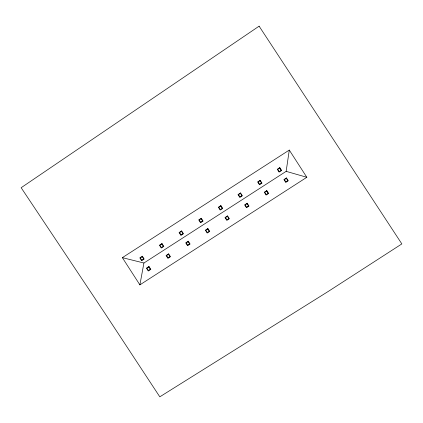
<?xml version="1.0" encoding="UTF-8"?>
<svg xmlns="http://www.w3.org/2000/svg" width="423" height="423" viewBox="0 0 423 423"><rect width="100%" height="100%" fill="white"/><g stroke="black" fill="none" stroke-linecap="round" stroke-linejoin="round"><path stroke-width="0.63" d="M139.886 284.864L143.92 263.011L286.149 171.352L289.29 150.075L122.353 257.655L139.886 284.864L306.823 177.285L289.29 150.075M122.353 257.655L143.92 263.011M286.149 171.352L306.823 177.285M259.109 26.168L21.15 187.712L104.809 313.147L159.804 396.832L328.132 291.51L401.85 243.912L259.109 26.168M142.355 256.211L139.802 257.856L141.631 260.7L144.185 259.056L142.355 256.211M161.993 243.558L159.439 245.203L161.269 248.042L163.823 246.398L161.993 243.558M181.631 230.9L179.077 232.544L180.912 235.389L183.46 233.745L181.631 230.9M201.269 218.247L198.715 219.891L200.55 222.731L203.098 221.086L201.269 218.247M220.906 205.589L218.353 207.233L220.187 210.078L222.736 208.433L220.906 205.589M240.544 192.936L237.99 194.58L239.825 197.419L242.374 195.775L240.544 192.936M260.182 180.277L257.628 181.922L259.463 184.766L262.011 183.122L260.182 180.277M279.82 167.619L277.266 169.269L279.101 172.108L281.649 170.464L279.82 167.619M142.244 256.698L140.299 257.951L141.758 260.214L143.698 258.961L142.244 256.698M161.882 244.039L159.936 245.292L161.396 247.555L163.336 246.302L161.882 244.039M181.52 231.386L179.574 232.639L181.033 234.902L182.979 233.649L181.52 231.386M201.158 218.728L199.212 219.981L200.671 222.244L202.617 220.991L201.158 218.728M220.795 206.075L218.85 207.328L220.309 209.591L222.255 208.338L220.795 206.075M240.433 193.417L238.487 194.67L239.947 196.933L241.893 195.68L240.433 193.417M260.071 180.764L258.125 182.017L259.585 184.28L261.53 183.027L260.071 180.764M279.709 168.105L277.763 169.359L279.222 171.622L281.168 170.369L279.709 168.105M148.991 266.511L146.437 268.156L148.272 271L150.821 269.351L148.991 266.511M168.629 253.853L166.075 255.497L167.91 258.342L170.458 256.698L168.629 253.853M188.267 241.2L185.713 242.844L187.548 245.684L190.096 244.039L188.267 241.2M207.905 228.542L205.351 230.186L207.185 233.031L209.734 231.386L207.905 228.542M227.542 215.889L224.988 217.533L226.823 220.372L229.372 218.728L227.542 215.889M247.18 203.23L244.626 204.875L246.461 207.719L249.01 206.075L247.18 203.23M266.818 190.577L264.264 192.222L266.099 195.061L268.653 193.417L266.818 190.577M286.456 177.919L283.902 179.564L285.737 182.408L288.29 180.764L286.456 177.919M148.88 266.992L146.934 268.245L148.394 270.509L150.339 269.255L148.88 266.992M168.518 254.339L166.572 255.592L168.031 257.856L169.977 256.602L168.518 254.339M188.156 241.681L186.21 242.934L187.669 245.197L189.615 243.944L188.156 241.681M207.793 229.028L205.848 230.281L207.307 232.544L209.253 231.291L207.793 229.028M227.431 216.37L225.485 217.623L226.945 219.886L228.891 218.633L227.431 216.37M247.069 203.717L245.123 204.97L246.583 207.233L248.528 205.98L247.069 203.717M266.707 191.059L264.761 192.312L266.22 194.575L268.166 193.322L266.707 191.059M286.345 178.406L284.399 179.659L285.858 181.922L287.804 180.669L286.345 178.406"/></g></svg>
